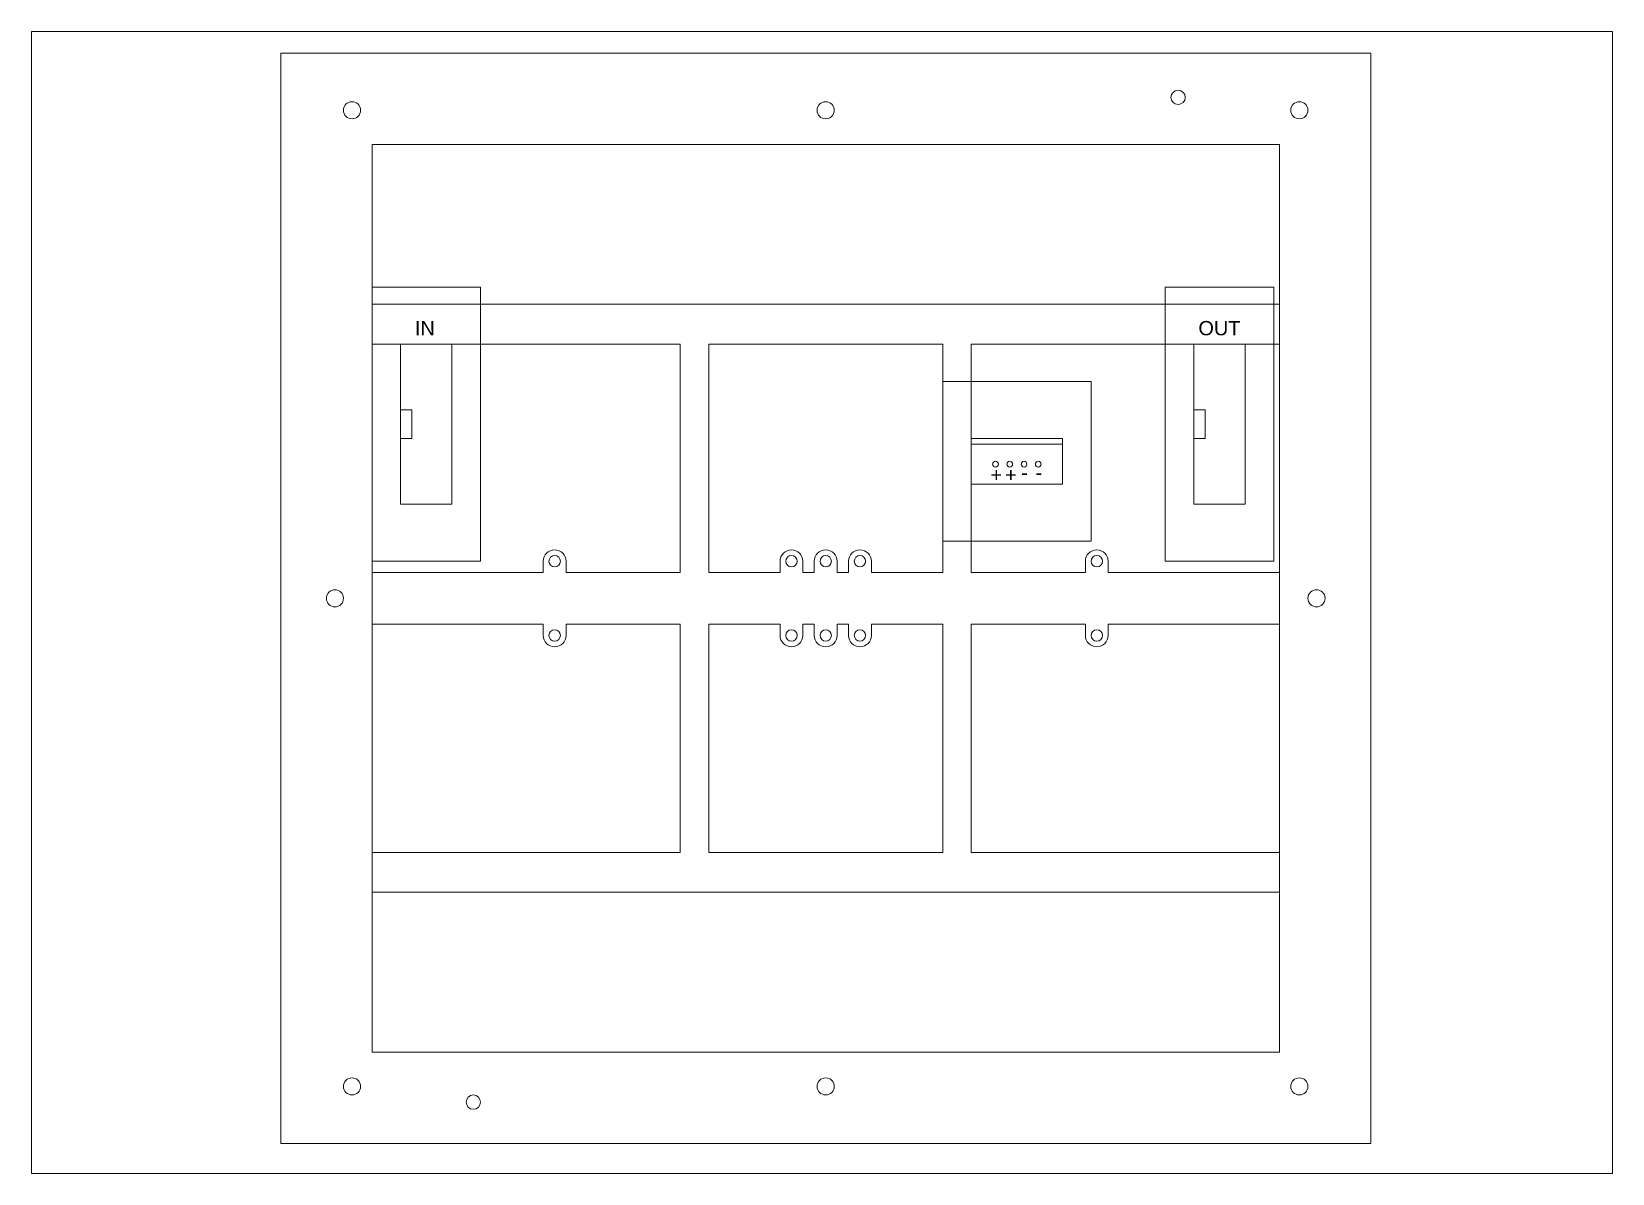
# Paper-space layout 'Sheet1' of a CAD drawing. Header units: millimetres. Extents: x 6 to 284, y 2 to 202.
# The model-space entities are those that its viewports show. They can reach past a viewport. Long polylines and large blocks are cut down to what shows.
import ezdxf

# ---------------------------------------------------------------- set-up
doc = ezdxf.new("R2010")
doc.units = ezdxf.units.MM
doc.layers.get('0').update_dxf_attribs({"plot": 0})
doc.layers.add('matrice', color=7, linetype='Continuous', lineweight=9)
doc.styles.get("Standard").update_dxf_attribs({"font": 'arial.ttf'})

# ---------------------------------------------------------------- blocks, each defined once
blk = doc.blocks.new('A$C1127541017')
at = {"layer": 'matrice'}
for p, q in [((175, 147), (16, 147)), ((70, 140), (16, 140)), ((70, 100), (70, 140)), ((75, 100), (75, 140)), ((116, 140), (75, 140)), ((116, 100), (116, 140)), ((175, 140), (121, 140)), ((121, 100), (121, 140)), ((21, 128.5), (23, 128.5)), ((23, 128.5), (23, 123.5)), ((160, 128.5), (162, 128.5)), ((162, 128.5), (162, 123.5)), ((23, 123.5), (21, 123.5)), ((121, 122.5), (137, 122.5)), ((162, 123.5), (160, 123.5)), ((16, 100), (46, 100)), ((46, 102), (46, 100)), ((50, 100), (50, 102)), ((50, 100), (70, 100)), ((75, 100), (87.5, 100)), ((87.5, 100), (87.5, 102)), ((91.5, 102), (91.5, 100)), ((91.5, 100), (93.5, 100)), ((93.5, 100), (93.5, 102)), ((97.5, 102), (97.5, 100)), ((97.5, 100), (99.5, 100)), ((99.5, 100), (99.5, 102)), ((103.5, 102), (103.5, 100)), ((103.5, 100), (116, 100)), ((121, 100), (141, 100)), ((141, 100), (141, 102)), ((145, 102), (145, 100)), ((145, 100), (175, 100)), ((16, 91), (46, 91)), ((46, 89), (46, 91)), ((50, 91), (50, 89)), ((50, 91), (70, 91)), ((70, 91), (70, 51)), ((75, 91), (75, 51)), ((75, 91), (87.5, 91)), ((87.5, 91), (87.5, 89)), ((91.5, 89), (91.5, 91)), ((91.5, 91), (93.5, 91)), ((93.5, 91), (93.5, 89)), ((97.5, 89), (97.5, 91)), ((97.5, 91), (99.5, 91)), ((99.5, 91), (99.5, 89)), ((103.5, 89), (103.5, 91)), ((103.5, 91), (116, 91)), ((116, 91), (116, 51)), ((121, 91), (121, 51)), ((121, 91), (141, 91)), ((141, 91), (141, 89)), ((145, 89), (145, 91)), ((145, 91), (175, 91)), ((70, 51), (16, 51)), ((116, 51), (75, 51)), ((175, 51), (121, 51)), ((175, 44), (16, 44))]:
    blk.add_line(p, q, dxfattribs=at)
for points in [[(0, 0), (0, 191), (191, 191), (191, 0)], [(16, 16), (16, 175), (175, 175), (175, 16)], [(21, 140), (21, 112), (30, 112), (30, 140)], [(160, 140), (160, 112), (169, 112), (169, 140)], [(121, 123.5), (121, 115.5), (137, 115.5), (137, 123.5)]]:
    blk.add_lwpolyline(points, close=True, dxfattribs=at)
for centre, radius in [((157.25, 183.25), 1.25), ((12.5, 181), 1.5), ((95.5, 181), 1.5), ((178.5, 181), 1.5), ((125.25, 119), 0.5), ((127.75, 119), 0.5), ((130.25, 119), 0.5), ((132.75, 119), 0.5), ((48, 102), 1), ((89.5, 102), 1), ((95.5, 102), 1), ((101.5, 102), 1), ((143, 102), 1), ((9.5, 95.5), 1.5), ((181.5, 95.5), 1.5), ((48, 89), 1), ((89.5, 89), 1), ((95.5, 89), 1), ((101.5, 89), 1), ((143, 89), 1), ((12.5, 10), 1.5), ((95.5, 10), 1.5), ((178.5, 10), 1.5), ((33.75, 7.25), 1.25)]:
    blk.add_circle(centre, radius, dxfattribs=at)
for centre, start, end in [((48, 102), 0, 180), ((89.5, 102), 0, 180), ((95.5, 102), 0, 180), ((101.5, 102), 0, 180), ((143, 102), 0, 180), ((48, 89), 180, 0), ((89.5, 89), 180, 0), ((95.5, 89), 180, 0), ((101.5, 89), 180, 0), ((143, 89), 180, 0)]:
    blk.add_arc(centre, 2, start, end, dxfattribs=at)
at = {"layer": 'matrice', "char_height": 2.5}
for s, insert, width, attachment_point in [('{IN}', (27, 144.08), 9.3058, 3), ('{OUT}', (168.18, 144.08), 9.3058, 3), ('{+}', (124.37, 118.4), 8.6758, 1), ('{+}', (126.92, 118.4), 8.6758, 1), ('{-}', (129.77, 118.76), 8.6758, 1), ('{-}', (132.27, 118.76), 8.6758, 1)]:
    blk.add_mtext(s, dxfattribs=dict(at, insert=insert, width=width, attachment_point=attachment_point))

msp = doc.modelspace()

# ---------------------------------------------------------------- linework, layer by layer
at = {"layer": 'matrice'}
for points in [[(-425.21, 236.37), (-425.21, 188.37), (-406.21, 188.37), (-406.21, 236.37)], [(-286.21, 236.37), (-286.21, 188.37), (-267.21, 188.37), (-267.21, 236.37)], [(-325.21, 219.87), (-325.21, 191.87), (-299.21, 191.87), (-299.21, 219.87)]]:
    msp.add_lwpolyline(points, close=True, dxfattribs=at)

# ---------------------------------------------------------------- block references
msp.add_blockref('A$C1127541017', (-441.21, 86.37), dxfattribs=at)

psp = doc.layouts.new('Sheet1')

# ---------------------------------------------------------------- viewports
at = {"layer": '0', "view_target_point": (-488.17, -25.65)}
psp.add_viewport(center=(145, 102), size=(277, 200), view_center_point=(141.81, 206.79), view_height=200, dxfattribs=at)

doc.saveas('drawing.dxf')
